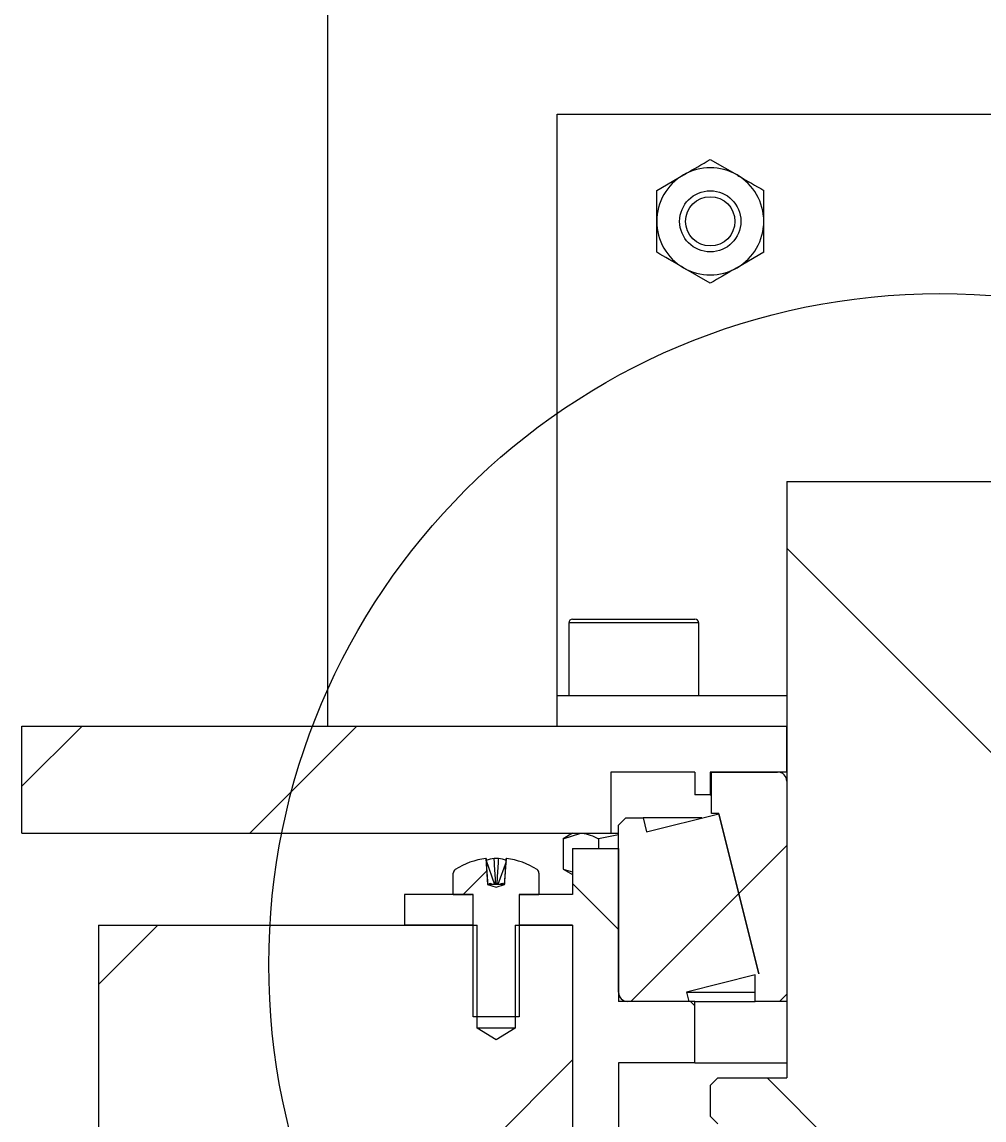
# Model space of a CAD drawing. Header units: millimetres. Extents: x -117 to 822, y -67 to 297.
# Drawn here: x 301.63 to 317.35, y 215.35 to 233.3 of the extents above; entities that cross this region are included whole.
import ezdxf

# ---------------------------------------------------------------- set-up
doc = ezdxf.new("R2010")
doc.units = ezdxf.units.MM
doc.layers.add('KHUNGTEN', color=7, linetype='Continuous', lineweight=35)
doc.layers.add('NETMANH', color=7, linetype='Continuous')

msp = doc.modelspace()

# ---------------------------------------------------------------- hatches: boundary and pattern name
at = {"layer": 'KHUNGTEN', "linetype": 'Continuous', "lineweight": 18}
h = msp.add_hatch(dxfattribs=at)
h.set_pattern_fill('ANSI32', color=256, angle=90, style=0)
h.paths.add_polyline_path([(312.8798, 215.415), (313.0048, 215.29), (314.1298, 215.29), (314.1298, 211.54), (314.8798, 210.79), (315.6298, 210.79), (315.6298, 214.54), (317.2548, 214.54), (317.2548, 210.79), (318.3798, 210.79), (319.1298, 211.54), (319.1298, 215.29), (320.2548, 215.29), (320.3798, 215.415), (320.3798, 215.915), (320.2548, 216.04), (319.1298, 216.04), (319.1298, 220.79), (318.1298, 220.79), (318.1298, 225.79), (314.1298, 225.79), (314.1298, 216.04), (313.0048, 216.04), (312.8798, 215.915)], flags=0)
h = msp.add_hatch(dxfattribs=at)
h.set_pattern_fill('ANSI32', color=256, style=0)
h.paths.add_polyline_path([(301.6298, 221.79), (301.6298, 220.04), (311.2548, 220.04), (311.2548, 221.04), (312.6298, 221.04), (312.6298, 220.665), (312.8798, 220.665), (312.8798, 221.04), (314.1298, 221.04), (314.1298, 221.79)], flags=0)
h = msp.add_hatch(dxfattribs=at)
h.set_pattern_fill('ANSI31', color=256, style=0)
edge = h.paths.add_edge_path(flags=0)
edge.add_arc((311.5298, 217.44), 0.15, 180, 270)
edge.add_line((311.5298, 217.29), (312.532, 217.29))
edge.add_line((312.532, 217.29), (312.4934, 217.4448))
edge.add_line((312.4934, 217.4448), (313.6128, 217.7239))
edge.add_line((313.6128, 217.7239), (313.6128, 217.29))
edge.add_line((313.6128, 217.29), (314.0098, 217.29))
edge.add_line((314.0098, 217.29), (314.1298, 217.41))
edge.add_line((314.1298, 217.41), (314.1298, 220.89))
edge.add_arc((313.9798, 220.89), 0.15, 0, 90)
edge.add_line((313.9798, 221.04), (312.8977, 221.04))
edge.add_line((312.8977, 221.04), (312.8977, 220.3606))
edge.add_line((312.8977, 220.3606), (313.0215, 220.3606))
edge.add_line((313.0215, 220.3606), (313.6747, 217.7408))
edge.add_line((313.6747, 217.7408), (313.6743, 217.7408))
edge.add_line((313.6743, 217.7408), (313.0215, 220.3591))
edge.add_line((313.0215, 220.3591), (311.8402, 220.0646))
edge.add_line((311.8402, 220.0646), (311.784, 220.29))
edge.add_line((311.784, 220.29), (311.4998, 220.29))
edge.add_line((311.4998, 220.29), (311.3798, 220.17))
edge.add_line((311.3798, 220.17), (311.3798, 217.44))
h = msp.add_hatch(dxfattribs=at)
h.set_pattern_fill('ANSI32', color=256, angle=90, style=0)
h.paths.add_polyline_path([(310.6298, 215.04), (311.3798, 215.04), (311.3798, 216.29), (312.6298, 216.29), (312.6298, 217.29), (311.3798, 217.29), (311.3798, 219.79), (310.6298, 219.79), (310.6298, 219.04), (309.7548, 219.04), (309.7548, 218.54), (310.6298, 218.54)], flags=0)
h = msp.add_hatch(dxfattribs=at)
h.set_pattern_fill('ANSI31', color=256, style=0)
edge = h.paths.add_edge_path(flags=0)
edge.add_line((309.0048, 217.04), (309.7548, 217.04))
edge.add_line((309.7548, 217.04), (309.7548, 219.015))
edge.add_arc((309.7798, 219.015), 0.025, 90, 180, ccw=False)
edge.add_line((309.7798, 219.04), (310.0798, 219.04))
edge.add_line((310.0798, 219.04), (310.0798, 219.3891))
edge.add_arc((310.0123, 219.3891), 0.0675, 0, 57.66397)
edge.add_arc((309.3798, 218.39), 1.25, 57.66397, 82.23942)
edge.add_line((309.5486, 219.6285), (309.5188, 219.2025))
edge.add_line((309.5188, 219.2025), (309.3798, 219.1573))
edge.add_line((309.3798, 219.1573), (309.2408, 219.2025))
edge.add_line((309.2408, 219.2025), (309.211, 219.6285))
edge.add_arc((309.3798, 218.39), 1.25, 97.76058, 122.33603)
edge.add_arc((308.7473, 219.3891), 0.0675, 122.33603, 180)
edge.add_line((308.6798, 219.3891), (308.6798, 219.04))
edge.add_line((308.6798, 219.04), (308.9798, 219.04))
edge.add_arc((308.9798, 219.015), 0.025, 0, 90, ccw=False)
edge.add_line((309.0048, 219.015), (309.0048, 217.04))
h = msp.add_hatch(dxfattribs=at)
h.set_pattern_fill('ANSI32', color=256, angle=90, style=0)
h.paths.add_polyline_path([(309.0048, 218.54), (309.0048, 219.04), (307.8798, 219.04), (307.8798, 218.54)], flags=0)
h = msp.add_hatch(dxfattribs=at)
h.set_pattern_fill('ANSI32', color=256, style=0)
h.paths.add_polyline_path([(309.3798, 216.665), (309.0673, 216.8527), (309.0673, 218.54), (302.8798, 218.54), (302.8798, 194.29), (304.1298, 194.29), (304.1298, 211.54), (309.0673, 211.54), (309.0673, 213.2272), (309.3798, 213.415), (309.6923, 213.2272), (309.6923, 211.54), (310.6298, 211.54), (310.6298, 218.54), (309.6923, 218.54), (309.6923, 216.8527)], flags=0)

# ---------------------------------------------------------------- linework, layer by layer
at = {"color": 7, "linetype": 'Continuous', "lineweight": 25}
for p, q in [((306.6298, 221.79), (306.6298, 240.04)), ((310.3798, 231.79), (325.3798, 231.79)), ((310.3798, 222.29), (310.3798, 231.79)), ((312.8798, 231.0503), (313.3173, 230.7977)), ((312.0048, 230.5451), (312.4423, 230.7977)), ((313.7548, 229.5348), (313.3173, 229.2822)), ((312.8798, 229.0296), (312.4423, 229.2822)), ((314.1298, 225.79), (314.1298, 216.04)), ((314.1298, 225.79), (318.1298, 225.79)), ((310.5673, 223.4775), (310.5673, 222.29)), ((310.6298, 223.54), (312.6298, 223.54)), ((312.6923, 222.29), (312.6923, 223.4775)), ((310.3798, 221.79), (310.3798, 222.29)), ((310.3798, 222.29), (314.1298, 222.29)), ((301.6298, 220.04), (301.6298, 221.79)), ((301.6298, 221.79), (314.1298, 221.79)), ((314.1298, 221.04), (314.1298, 221.79)), ((311.2548, 221.04), (311.2548, 220.04)), ((312.6298, 221.04), (311.2548, 221.04)), ((312.6298, 221.04), (312.6298, 220.665)), ((312.8798, 221.04), (312.8798, 220.665)), ((314.1298, 221.04), (312.8798, 221.04)), ((312.8977, 220.3606), (312.8977, 221.04)), ((312.8977, 221.04), (313.9798, 221.04)), ((314.1298, 220.89), (314.1298, 217.41)), ((312.8798, 220.665), (312.6298, 220.665)), ((312.8798, 220.665), (312.8977, 220.665)), ((311.3798, 220.17), (311.4998, 220.29)), ((311.4998, 220.29), (311.784, 220.29)), ((311.784, 220.29), (311.8402, 220.0646)), ((312.744, 220.29), (311.784, 220.29)), ((311.8402, 220.0646), (313.0215, 220.3591)), ((313.0215, 220.3606), (312.8977, 220.3606)), ((313.6747, 217.7408), (313.0215, 220.3606)), ((313.0219, 220.3591), (313.0215, 220.3591)), ((313.0215, 220.3591), (313.6743, 217.7408)), ((301.6298, 220.04), (311.2548, 220.04)), ((310.6298, 220.04), (310.4751, 219.9507)), ((310.4751, 219.9507), (310.7637, 220.04)), ((311.2548, 220.04), (311.3798, 220.04)), ((311.3798, 217.44), (311.3798, 220.17)), ((310.4751, 219.9507), (310.4751, 219.4543)), ((311.3798, 220.0147), (311.0524, 219.9507)), ((311.0524, 219.9507), (311.0524, 219.79)), ((310.6298, 219.79), (310.6298, 219.04)), ((310.6298, 219.79), (311.3798, 219.79)), ((311.3798, 219.79), (311.3798, 217.29)), ((309.211, 219.6285), (309.2408, 219.2025)), ((309.2151, 219.6285), (309.211, 219.6285)), ((309.2191, 219.593), (309.3545, 219.2025)), ((309.4169, 219.6285), (309.3481, 219.6285)), ((309.542, 219.5704), (309.4102, 219.2025)), ((309.5188, 219.2025), (309.5486, 219.6285)), ((309.5486, 219.6285), (309.5456, 219.6285)), ((308.6798, 219.04), (308.6798, 219.3891)), ((310.0798, 219.3891), (310.0798, 219.04)), ((310.4751, 219.4543), (310.6298, 219.365)), ((310.4751, 219.4543), (310.6298, 219.4064)), ((309.2408, 219.2025), (309.3798, 219.1573)), ((309.2411, 219.2025), (309.2408, 219.2025)), ((309.2565, 219.2025), (309.2411, 219.2025)), ((309.3196, 219.2025), (309.2565, 219.2025)), ((309.3741, 219.2025), (309.3196, 219.2025)), ((309.39, 219.2025), (309.3741, 219.2025)), ((309.3798, 219.1573), (309.5188, 219.2025)), ((309.444, 219.2025), (309.39, 219.2025)), ((309.5051, 219.2025), (309.444, 219.2025)), ((309.5186, 219.2025), (309.5051, 219.2025)), ((309.5188, 219.2025), (309.5186, 219.2025)), ((307.8798, 219.04), (307.8798, 218.54)), ((309.0048, 219.04), (307.8798, 219.04)), ((308.6798, 219.04), (308.9798, 219.04)), ((309.0048, 218.54), (309.0048, 219.04)), ((309.0048, 217.04), (309.0048, 219.015)), ((309.7548, 219.04), (309.7548, 218.54)), ((310.6298, 219.04), (309.7548, 219.04)), ((309.7548, 219.015), (309.7548, 217.04)), ((309.7798, 219.04), (310.0798, 219.04)), ((302.8798, 218.54), (302.8798, 194.29)), ((302.8798, 218.54), (309.0673, 218.54)), ((309.0048, 218.54), (307.8798, 218.54)), ((309.0673, 216.8527), (309.0673, 218.54)), ((309.6923, 218.54), (309.6923, 216.8527)), ((309.6923, 218.54), (310.6298, 218.54)), ((310.6298, 218.54), (309.7548, 218.54)), ((310.6298, 218.54), (310.6298, 215.04)), ((310.6298, 218.54), (310.6298, 211.54)), ((313.6128, 217.7239), (312.4934, 217.4448)), ((313.6128, 217.29), (313.6128, 217.7239)), ((313.6743, 217.7408), (313.6747, 217.7408)), ((312.4934, 217.4448), (313.6128, 217.4448)), ((312.4934, 217.4448), (312.532, 217.29)), ((314.1298, 217.41), (314.0098, 217.29)), ((312.6298, 217.29), (311.3798, 217.29)), ((312.532, 217.29), (311.5298, 217.29)), ((312.6298, 216.29), (312.6298, 217.29)), ((312.6298, 217.29), (313.6128, 217.29)), ((314.0098, 217.29), (313.6128, 217.29)), ((314.1298, 217.29), (314.0098, 217.29)), ((309.7548, 217.04), (309.0048, 217.04)), ((309.3798, 216.665), (309.0673, 216.8527)), ((309.6923, 216.8527), (309.0673, 216.8527)), ((309.6923, 216.8527), (309.3798, 216.665)), ((311.3798, 216.29), (311.3798, 215.04)), ((312.6298, 216.29), (311.3798, 216.29)), ((312.6298, 216.29), (314.1298, 216.29)), ((312.8798, 215.915), (313.0048, 216.04)), ((312.8798, 215.915), (312.8798, 215.415)), ((313.0048, 216.04), (314.1298, 216.04)), ((313.0048, 215.29), (312.8798, 215.415))]:
    msp.add_line(p, q, dxfattribs=at)
at = {"color": 8, "linetype": 'Continuous', "lineweight": 25}
msp.add_line((312.6923, 223.4775), (310.5673, 223.4775), dxfattribs=at)
at = {"color": 7, "linetype": 'Continuous', "lineweight": 25}
for radius in [0.5, 0.4025]:
    msp.add_circle((312.8798, 230.04), radius, dxfattribs=at)
for centre, radius, start, end in [((312.8798, 230.04), 0.875, 120, 180), ((312.8798, 230.04), 0.875, 60, 120), ((312.8798, 230.04), 0.875, 0, 60), ((312.8798, 230.04), 0.875, 180, 240), ((312.8798, 230.04), 0.875, 300, 0), ((312.8798, 230.04), 0.875, 240, 300), ((310.6298, 223.4775), 0.0625, 90, 180), ((312.6298, 223.4775), 0.0625, 0, 90), ((313.9798, 220.89), 0.15, 0, 90), ((309.3798, 218.39), 1.25, 97.76058, 122.33603), ((309.4522, 218.9988), 0.6383, 99.39013, 111.41614), ((309.31, 218.9601), 0.6769, 69.2268, 80.91738), ((309.3798, 218.39), 1.25, 57.66397, 82.23942), ((308.7473, 219.3891), 0.0675, 122.33603, 180), ((310.0123, 219.3891), 0.0675, 0, 57.66397), ((308.9798, 219.015), 0.025, 0, 90), ((309.7798, 219.015), 0.025, 90, 180), ((311.5298, 217.44), 0.15, 180, 270)]:
    msp.add_arc(centre, radius, start, end, dxfattribs=at)
for centre, major_axis, ratio, start_param, end_param in [((309.3678, 218.9726), (-0.0954, 0.2447), 0.3125014, 5.7925127, 6.5313386), ((309.3922, 218.9726), (0.0978, 0.2448), 0.3003042, 6.0331656, 6.7719915)]:
    msp.add_ellipse(centre, major_axis=major_axis, ratio=ratio, start_param=start_param, end_param=end_param, dxfattribs=at)
for points, knots in [([(312.4423, 230.7977), (312.4526, 230.8037), (312.6004, 230.889), (312.7451, 230.9726), (312.8798, 231.0503)], [0, 0, 0, 0, 0.0701742, 1, 1, 1, 1]), ([(313.3173, 230.7977), (313.3276, 230.7918), (313.4754, 230.7065), (313.6201, 230.6229), (313.7548, 230.5451)], [0, 0, 0, 0, 0.07017422, 1, 1, 1, 1]), ([(312.0048, 230.04), (312.0048, 230.0859), (312.0048, 230.2569), (312.0048, 230.4234), (312.0048, 230.5451)], [0, 0, 0, 0, 0.2686336, 1, 1, 1, 1]), ([(313.7548, 230.04), (313.7548, 230.0859), (313.7548, 230.2569), (313.7548, 230.4234), (313.7548, 230.5451)], [0, 0, 0, 0, 0.2686336, 1, 1, 1, 1]), ([(312.0048, 229.5348), (312.0048, 229.5772), (312.0048, 229.7419), (312.0048, 229.9129), (312.0048, 230.04)], [0, 0, 0, 0, 0.2575513, 1, 1, 1, 1]), ([(313.7548, 229.5348), (313.7548, 229.5772), (313.7548, 229.7419), (313.7548, 229.9129), (313.7548, 230.04)], [0, 0, 0, 0, 0.2575513, 1, 1, 1, 1]), ([(312.4423, 229.2822), (312.4319, 229.2882), (312.2842, 229.3735), (312.1394, 229.4571), (312.0048, 229.5348)], [0, 0, 0, 0, 0.0701742, 1, 1, 1, 1]), ([(313.3173, 229.2822), (313.3069, 229.2762), (313.1592, 229.1909), (313.0144, 229.1073), (312.8798, 229.0296)], [0, 0, 0, 0, 0.0701742, 1, 1, 1, 1]), ([(310.7637, 220.04), (310.7706, 220.0399), (310.8681, 220.0386), (310.9636, 219.993), (311.0524, 219.9507)], [0, 0, 0, 0, 0.0701852, 1, 1, 1, 1]), ([(309.2151, 219.6285), (309.2161, 219.6119), (309.223, 219.4927), (309.2316, 219.3506), (309.2397, 219.2253), (309.2411, 219.2025)], [0, 0, 0, 0, 0.1167429, 0.8393822, 1, 1, 1, 1]), ([(309.3741, 219.2025), (309.3726, 219.2253), (309.3645, 219.3506), (309.356, 219.4927), (309.349, 219.6119), (309.3481, 219.6285)], [0, 0, 0, 0, 0.16061782, 0.88325706, 1, 1, 1, 1]), ([(309.4169, 219.6285), (309.4159, 219.6119), (309.4087, 219.4927), (309.3999, 219.3506), (309.3915, 219.2253), (309.39, 219.2025)], [0, 0, 0, 0, 0.1167429, 0.8393822, 1, 1, 1, 1]), ([(309.5186, 219.2025), (309.5202, 219.2253), (309.5285, 219.3506), (309.5374, 219.4927), (309.5446, 219.6119), (309.5456, 219.6285)], [0, 0, 0, 0, 0.1606178, 0.8832571, 1, 1, 1, 1])]:
    msp.add_open_spline(points, degree=3, knots=knots, dxfattribs=at)
at = {"layer": 'NETMANH'}
msp.add_circle((316.6298, 217.8932), 10.9651, dxfattribs=at)

doc.saveas('drawing.dxf')
